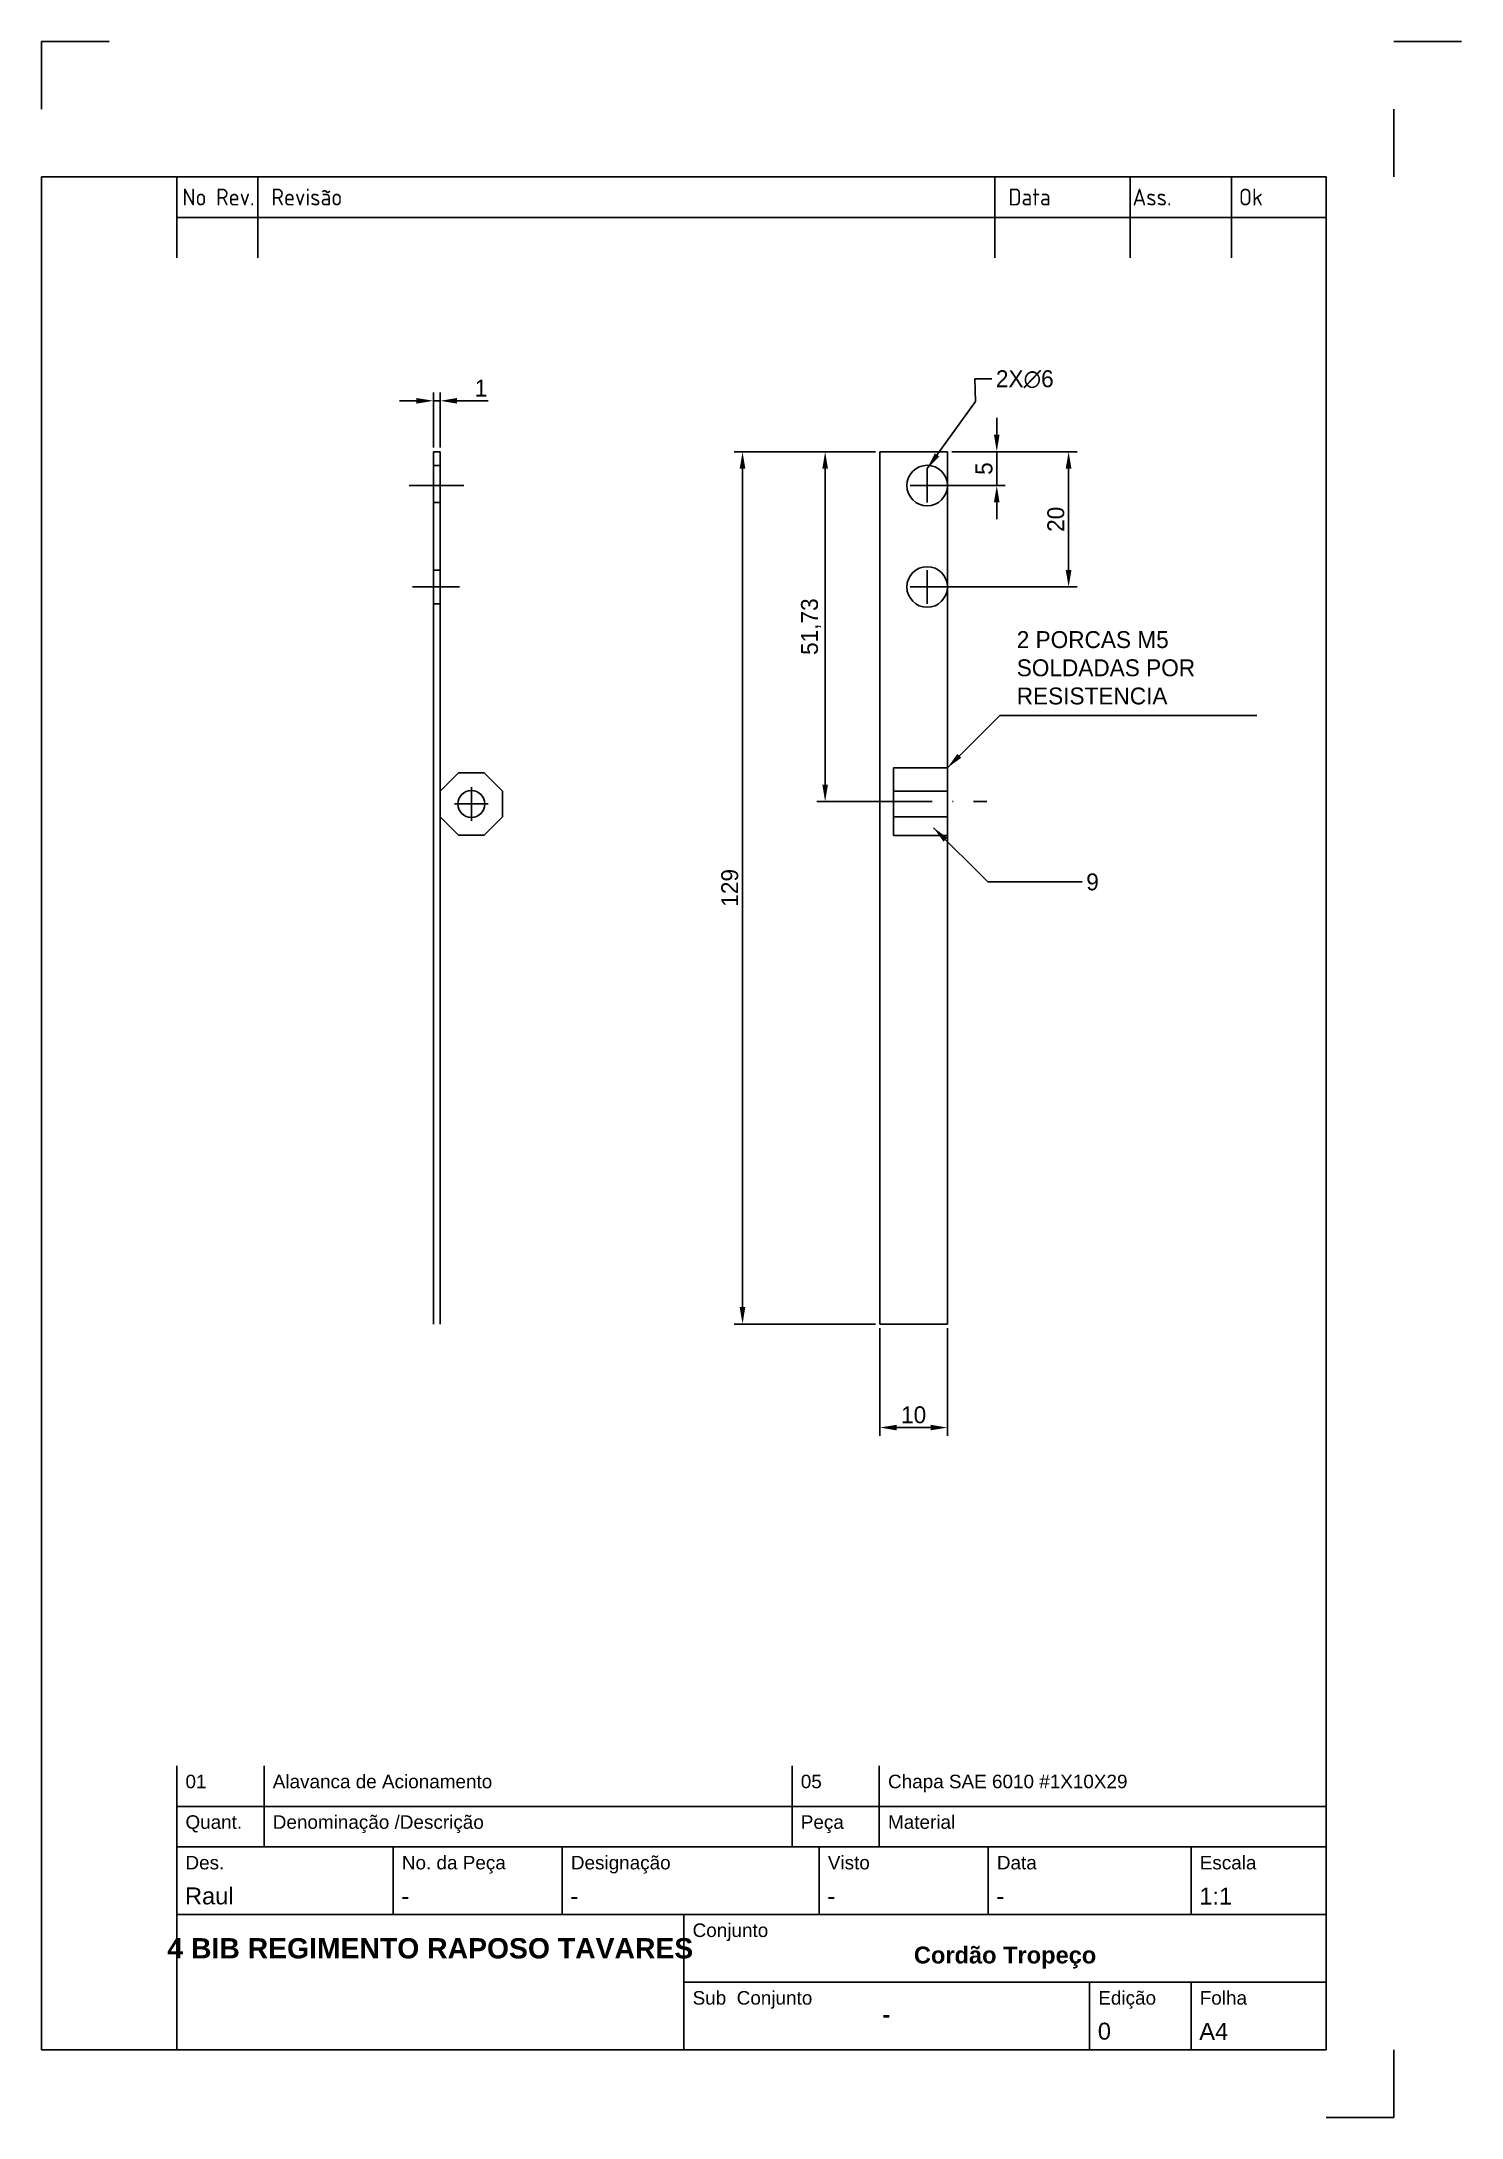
# Paper-space layout 'Peça5' of a CAD drawing. Header units: millimetres. Extents: x 0 to 210, y -10 to 297.
# The model-space entities are those that its viewports show. They can reach past a viewport. Long polylines and large blocks are cut down to what shows.
import ezdxf
from ezdxf.enums import TextEntityAlignment as Align

# ---------------------------------------------------------------- set-up
doc = ezdxf.new("R2010")
doc.units = ezdxf.units.MM
doc.linetypes.add('ACAD_ISO10W100', pattern=[18, 12, -3, 0, -3])
for name, color, linetype in [('Contorno', 7, 'Continuous'), ('Cotas', 1, 'Continuous'), ('FRAME 050', 6, 'Continuous'), ('FRAME 200', 8, 'Continuous'), ('Linhas_de_Centro', 5, 'ACAD_ISO10W100'), ('Texto', 7, 'Continuous')]:
    doc.layers.add(name, color=color, linetype=linetype)
doc.layers.get('FRAME 050').off()
doc.styles.add('ISO Proportional', font='isocp')
doc.styles.add('texto2', font='ARIAL.TTF', dxfattribs={"height": 2})
doc.styles.add('Texto2.5', font='ARIAL.TTF', dxfattribs={"height": 2.5})
doc.dimstyles.new('ISO-25', dxfattribs={"dimtxt": 2.5, "dimasz": 2.5, "dimexe": 1.25, "dimexo": 0.625, "dimtad": 1, "dimtxsty": 'Standard', "dimcen": 2.5, "dimadec": 0, "dimazin": 0, "dimtfac": 1, "dimtmove": 0, "dimatfit": 3, "dimfxl": 0, "dimarcsym": 0})

# ---------------------------------------------------------------- blocks, each defined once
blk = doc.blocks.new('*D39')
at = {"layer": 'Cotas', "color": 0, "lineweight": -2}
for p, q in [((-1653.1, 150.1), (-1653.1, 152.6)), ((-1659.77, 147.6), (-1651.85, 147.6)), ((-1653.1, 147.6), (-1653.1, 142.6)), ((-1662.77, 142.6), (-1651.85, 142.6)), ((-1653.1, 140.1), (-1653.1, 137.6))]:
    blk.add_line(p, q, dxfattribs=at)
at = {"layer": 'Cotas', "color": 0}
for points in [[(-1653.52, 150.1), (-1652.69, 150.1), (-1653.1, 147.6)], [(-1653.52, 140.1), (-1652.69, 140.1), (-1653.1, 142.6)]]:
    blk.add_solid(points, dxfattribs=at)
at = {"layer": 'Defpoints', "color": 0}
for p in [(-1660.4, 147.6), (-1663.4, 142.6), (-1653.1, 142.6)]:
    blk.add_point(p, dxfattribs=at)
at = {"layer": 'Cotas', "color": 0, "insert": (-1654.98, 145.1), "char_height": 2.5, "attachment_point": 5, "rotation": 90}
blk.add_mtext('5', dxfattribs=at)
blk = doc.blocks.new('*D40')
at = {"layer": 'Cotas', "color": 0, "lineweight": -2}
for p, q in [((-1659.77, 147.6), (-1641.23, 147.6)), ((-1642.48, 145.1), (-1642.48, 130.1)), ((-1662.77, 127.6), (-1641.23, 127.6))]:
    blk.add_line(p, q, dxfattribs=at)
at = {"layer": 'Cotas', "color": 0}
for points in [[(-1642.9, 145.1), (-1642.06, 145.1), (-1642.48, 147.6)], [(-1642.9, 130.1), (-1642.06, 130.1), (-1642.48, 127.6)]]:
    blk.add_solid(points, dxfattribs=at)
at = {"layer": 'Defpoints', "color": 0}
for p in [(-1660.4, 147.6), (-1663.4, 127.6), (-1642.48, 127.6)]:
    blk.add_point(p, dxfattribs=at)
at = {"layer": 'Cotas', "color": 0, "insert": (-1644.36, 137.6), "char_height": 2.5, "attachment_point": 5, "rotation": 90}
blk.add_mtext('20', dxfattribs=at)
blk = doc.blocks.new('*D41')
at = {"layer": 'Cotas', "color": 0, "lineweight": -2}
for p, q in [((-1671.02, 147.6), (-1679.73, 147.6)), ((-1678.48, 145.1), (-1678.48, 98.36)), ((-1671.02, 95.86), (-1679.73, 95.86))]:
    blk.add_line(p, q, dxfattribs=at)
at = {"layer": 'Cotas', "color": 0}
for points in [[(-1678.9, 145.1), (-1678.07, 145.1), (-1678.48, 147.6)], [(-1678.9, 98.36), (-1678.07, 98.36), (-1678.48, 95.86)]]:
    blk.add_solid(points, dxfattribs=at)
at = {"layer": 'Defpoints', "color": 0}
for p in [(-1670.4, 147.6), (-1678.48, 95.86), (-1670.4, 95.86)]:
    blk.add_point(p, dxfattribs=at)
at = {"layer": 'Cotas', "color": 0, "insert": (-1680.57, 121.73), "char_height": 2.5, "attachment_point": 5, "rotation": 90}
blk.add_mtext('51,73', dxfattribs=at)
blk = doc.blocks.new('*D42')
at = {"layer": 'Cotas', "color": 0, "lineweight": -2}
for p, q in [((-1671.65, 147.6), (-1691.95, 147.6)), ((-1690.7, 145.1), (-1690.7, 21.1)), ((-1671.02, 18.6), (-1691.95, 18.6))]:
    blk.add_line(p, q, dxfattribs=at)
at = {"layer": 'Cotas', "color": 0}
for points in [[(-1691.12, 145.1), (-1690.29, 145.1), (-1690.7, 147.6)], [(-1691.12, 21.1), (-1690.29, 21.1), (-1690.7, 18.6)]]:
    blk.add_solid(points, dxfattribs=at)
at = {"layer": 'Defpoints', "color": 0}
for p in [(-1671.02, 147.6), (-1690.7, 18.6), (-1670.4, 18.6)]:
    blk.add_point(p, dxfattribs=at)
at = {"layer": 'Cotas', "color": 0, "insert": (-1692.58, 83.1), "char_height": 2.5, "attachment_point": 5, "rotation": 90}
blk.add_mtext('129', dxfattribs=at)
blk = doc.blocks.new('*D43')
at = {"layer": 'Cotas', "color": 0, "lineweight": -2}
for p, q in [((-1670.4, 17.97), (-1670.4, 2.04)), ((-1660.4, 17.97), (-1660.4, 2.04)), ((-1667.9, 3.29), (-1662.9, 3.29))]:
    blk.add_line(p, q, dxfattribs=at)
at = {"layer": 'Cotas', "color": 0}
for points in [[(-1667.9, 3.7), (-1667.9, 2.87), (-1670.4, 3.29)], [(-1662.9, 3.7), (-1662.9, 2.87), (-1660.4, 3.29)]]:
    blk.add_solid(points, dxfattribs=at)
at = {"layer": 'Defpoints', "color": 0}
for p in [(-1670.4, 18.6), (-1660.4, 18.6), (-1660.4, 3.29)]:
    blk.add_point(p, dxfattribs=at)
at = {"layer": 'Cotas', "color": 0, "insert": (-1665.4, 5.16), "char_height": 2.5, "attachment_point": 5}
blk.add_mtext('10', dxfattribs=at)
blk = doc.blocks.new('*D44')
at = {"layer": 'Cotas', "color": 0, "lineweight": -2}
for p, q in [((-1738.92, 155.13), (-1741.42, 155.13)), ((-1736.42, 148.22), (-1736.42, 156.38)), ((-1736.42, 155.13), (-1735.42, 155.13)), ((-1735.42, 148.22), (-1735.42, 156.38)), ((-1732.92, 155.13), (-1728.34, 155.13))]:
    blk.add_line(p, q, dxfattribs=at)
at = {"layer": 'Cotas', "color": 0}
for points in [[(-1738.92, 155.54), (-1738.92, 154.71), (-1736.42, 155.13)], [(-1732.92, 155.54), (-1732.92, 154.71), (-1735.42, 155.13)]]:
    blk.add_solid(points, dxfattribs=at)
at = {"layer": 'Defpoints', "color": 0}
for p in [(-1735.42, 155.13), (-1736.42, 147.6), (-1735.42, 147.6)]:
    blk.add_point(p, dxfattribs=at)
at = {"layer": 'Cotas', "color": 0, "insert": (-1729.38, 157), "char_height": 2.5, "attachment_point": 5}
blk.add_mtext('1', dxfattribs=at)

msp = doc.modelspace()

# ---------------------------------------------------------------- linework, layer by layer
at = {"layer": 'Contorno'}
for p, q in [((-1735.42, 147.596), (-1736.42, 147.596)), ((-1736.42, 147.596), (-1736.42, 137.596)), ((-1735.42, 147.596), (-1735.42, 132.46)), ((-1670.396, 147.596), (-1670.396, 18.596)), ((-1660.396, 147.596), (-1670.396, 147.596)), ((-1660.396, 18.596), (-1660.396, 147.596)), ((-1660.396, 147.596), (-1660.396, 142.596)), ((-1735.42, 145.576), (-1736.42, 145.576)), ((-1660.396, 142.596), (-1660.396, 127.596)), ((-1735.42, 140.096), (-1736.42, 140.096)), ((-1736.42, 18.596), (-1736.42, 137.596)), ((-1735.42, 18.596), (-1735.42, 132.46)), ((-1735.42, 130.096), (-1736.42, 130.096)), ((-1735.42, 130.096), (-1735.42, 130.096)), ((-1735.42, 125.096), (-1736.42, 125.096)), ((-1732.714, 100.128), (-1735.42, 97.422)), ((-1732.714, 100.128), (-1728.887, 100.128)), ((-1726.182, 97.422), (-1728.887, 100.128)), ((-1660.396, 100.863), (-1668.396, 100.863)), ((-1668.396, 100.863), (-1668.396, 90.863)), ((-1660.396, 95.863), (-1660.396, 100.863)), ((-1660.396, 95.863), (-1660.396, 100.863)), ((-1735.42, 97.422), (-1735.42, 93.596)), ((-1726.182, 93.596), (-1726.182, 97.422)), ((-1668.396, 97.422), (-1660.396, 97.422)), ((-1660.396, 97.422), (-1660.396, 97.422)), ((-1735.42, 93.596), (-1735.42, 18.596)), ((-1735.42, 93.596), (-1732.714, 90.89)), ((-1728.887, 90.89), (-1726.182, 93.596)), ((-1668.396, 93.596), (-1660.396, 93.596)), ((-1732.714, 90.89), (-1728.887, 90.89)), ((-1668.396, 90.863), (-1660.396, 90.863)), ((-1670.396, 18.596), (-1660.396, 18.596))]:
    msp.add_line(p, q, dxfattribs=at)
for centre, radius in [((-1663.396, 142.596), 3), ((-1663.396, 127.596), 3), ((-1730.801, 95.509), 2)]:
    msp.add_circle(centre, radius, dxfattribs=at)
at = {"layer": 'Linhas_de_Centro'}
for p, q in [((-1663.396, 140.096), (-1663.396, 145.096)), ((-1731.926, 142.596), (-1739.985, 142.596)), ((-1665.896, 142.596), (-1660.896, 142.596)), ((-1663.396, 125.096), (-1663.396, 130.096)), ((-1732.558, 127.596), (-1739.511, 127.596)), ((-1665.896, 127.596), (-1660.896, 127.596)), ((-1733.301, 95.509), (-1728.301, 95.509)), ((-1730.801, 93.009), (-1730.801, 98.009)), ((-1674.648, 95.863), (-1654.58, 95.863))]:
    msp.add_line(p, q, dxfattribs=at)

# ---------------------------------------------------------------- texts
at = {"layer": 'Cotas', "insert": (-1653.229, 159.642), "char_height": 2.5, "attachment_point": 1}
msp.add_mtext('2X{\\Fgdt.shx;n}6', dxfattribs=at)
at = {"layer": 'Cotas', "char_height": 2.5, "attachment_point": 1}
for s, insert, width in [('2 PORCAS M5 SOLDADAS POR RESISTENCIA', (-1650.15, 121.062), 35.4906), ('9', (-1639.869, 85.234), 0.6514)]:
    msp.add_mtext(s, dxfattribs=dict(at, insert=insert, width=width))

# ---------------------------------------------------------------- dimensions: what is measured, and where the dimension line sits
at = {"layer": 'Cotas'}
for base, p1, p2, picture, middle in [((-1735.42, 155.126), (-1736.42, 147.596), (-1735.42, 147.596), '*D44', (-1729.379, 157.001)), ((-1660.396, 3.286), (-1670.396, 18.596), (-1660.396, 18.596), '*D43', (-1665.396, 5.161))]:
    dim = msp.add_linear_dim(base=base, p1=p1, p2=p2, dimstyle='ISO-25', dxfattribs=at)
    dim.commit()
    dim.dimension.update_dxf_attribs({"geometry": picture, "text_midpoint": middle})
for base, p1, p2, picture, middle in [((-1653.105, 142.596), (-1660.396, 147.596), (-1663.396, 142.596), '*D39', (-1654.98, 145.096)), ((-1690.703, 18.596), (-1671.021, 147.596), (-1670.396, 18.596), '*D42', (-1692.578, 83.096)), ((-1678.484, 95.863), (-1670.396, 147.596), (-1670.396, 95.863), '*D41', (-1680.568, 121.729)), ((-1642.48, 127.596), (-1660.396, 147.596), (-1663.396, 127.596), '*D40', (-1644.355, 137.596))]:
    dim = msp.add_linear_dim(base=base, p1=p1, p2=p2, angle=90, dimstyle='ISO-25', dxfattribs=at)
    dim.commit()
    dim.dimension.update_dxf_attribs({"geometry": picture, "text_midpoint": middle})

# ---------------------------------------------------------------- leaders
at = {"layer": 'Cotas', "annotation_type": 0, "has_hookline": 1, "hookline_direction": 0}
for points, text_width in [([(-1663.396, 145.096), (-1656.245, 155.046), (-1656.354, 158.392), (-1653.854, 158.392)], 9.524), ([(-1662.455, 91.991), (-1654.448, 83.984), (-1640.494, 83.984)], 1.667)]:
    msp.add_leader(points, dimstyle='ISO-25', override={"dimgap": 0.625, "dimtad": 0}, dxfattribs=dict(at, text_width=text_width))
at = {"layer": 'Cotas'}
msp.add_leader([(-1660.396, 100.863), (-1652.66, 108.599), (-1614.659, 108.599)], dimstyle='ISO-25', override={"dimgap": 0.625, "dimtad": 0}, dxfattribs=at)

psp = doc.layouts.new('Peça5')

# ---------------------------------------------------------------- linework, layer by layer
at = {"layer": 'Contorno'}
for p, q in [((0, 277), (0, 0)), ((190, 277), (0, 277)), ((20, 271), (20, 277)), ((32, 271), (32, 277)), ((141, 271), (141, 277)), ((161, 271), (161, 277)), ((176, 271), (176, 277)), ((190, 0), (190, 277)), ((20, 271), (190, 271)), ((20, 265), (20, 271)), ((32, 265), (32, 271)), ((141, 265), (141, 271)), ((161, 265), (161, 271)), ((176, 265), (176, 271)), ((20, 36), (20, 42)), ((32.91, 42), (32.91, 36)), ((111, 42), (111, 36)), ((123.9, 42), (123.9, 36)), ((20, 36), (190, 36)), ((20, 30), (20, 36)), ((20, 36), (20, 30)), ((20, 36), (20, 30)), ((20, 30), (20, 36)), ((20, 36), (190, 36)), ((32.91, 36), (32.91, 30)), ((111, 36), (111, 30)), ((123.9, 36), (123.9, 30)), ((190, 36), (190, 30)), ((190, 30), (190, 36)), ((20, 30), (190, 30)), ((20, 0), (20, 30)), ((52, 20), (52, 30)), ((77, 20), (77, 30)), ((115, 20), (115, 30)), ((140, 20), (140, 30)), ((170, 20), (170, 30)), ((20, 20), (190, 20)), ((95, 0), (95, 20)), ((95, 10), (190, 10)), ((155, 0), (155, 10)), ((170, 0), (170, 10)), ((0, 0), (190, 0)), ((190, 0), (136.29, 0))]:
    psp.add_line(p, q, dxfattribs=at)
at = {"layer": 'FRAME 200'}
for p, q in [((0, 297), (0, 287)), ((10, 297), (0, 297)), ((210, 297), (200, 297)), ((200, 277), (200, 287)), ((0, 0), (0, 10)), ((0, 0), (10, 0)), ((200, -10), (200, 0)), ((200, -10), (190, -10))]:
    psp.add_line(p, q, dxfattribs=at)
at = {"layer": 'Texto'}
psp.add_line((155, 5), (155, 5), dxfattribs=at)

# ---------------------------------------------------------------- texts
at = {"layer": 'Texto', "style": 'ISO Proportional'}
for s, p in [('No Rev.', (20.84, 274)), ('Revisão', (34, 274)), ('Data', (143, 274)), ('Ass.', (161.36, 274)), ('Ok', (177.08, 274))]:
    psp.add_text(s, height=2.5, dxfattribs=at).set_placement(p, align=Align.MIDDLE_LEFT)
at = {"layer": 'Texto'}
for s, insert, char_height, width, attachment_point, style in [('01', (21.29, 40.69), 2, 30.3514, 1, 'texto2'), ('Alavanca de Acionamento', (34.2, 40.69), 2, 71.2648, 1, 'texto2'), ('05', (112.29, 40.69), 2, 11.6189, 1, 'texto2'), ('Chapa SAE 6010 #1X10X29', (125.19, 40.69), 2, 64.8115, 1, 'texto2'), ('Quant.', (21.29, 34.69), 2, 30.3514, 1, 'texto2'), ('Denominação /Descrição', (34.2, 34.69), 2, 71.2648, 1, 'texto2'), ('Peça', (112.29, 34.69), 2, 11.6189, 1, 'texto2'), ('Material', (125.19, 34.69), 2, 11.6189, 1, 'texto2'), ('Des.', (21.29, 28.69), 2, 30.3514, 1, 'texto2'), ('No. da Peça', (53.29, 28.69), 2, 30.3514, 1, 'texto2'), ('Designação', (78.29, 28.69), 2, 30.3514, 1, 'texto2'), ('Visto', (116.29, 28.69), 2, 30.3514, 1, 'texto2'), ('Data', (141.29, 28.69), 2, 11.6189, 1, 'texto2'), ('Escala', (171.29, 28.69), 2, 11.6189, 1, 'texto2'), ('Raul', (21.22, 21.48), 2.5, 35.3309, 7, 'Texto2.5'), ('-', (53.22, 21.48), 2.5, 35.3309, 7, 'Texto2.5'), ('-', (78.22, 21.48), 2.5, 35.3309, 7, 'Texto2.5'), ('-', (116.22, 21.48), 2.5, 35.3309, 7, 'Texto2.5'), ('-', (141.22, 21.48), 2.5, 35.3309, 7, 'Texto2.5'), ('1:1', (171.22, 21.48), 2.5, 35.3309, 7, 'Texto2.5'), ('Conjunto', (96.29, 18.69), 2, 30.3514, 1, 'texto2'), ('{\\fArial|b1|i0|c0|p34;4 BIB REGIMENTO RAPOSO TAVARES}', (57.5, 15), 3, 75, 5, 'Texto2.5'), ('{\\fArial|b1|i0|c0|p34;Cordão Tropeço}', (142.5, 13.65), 2.5, 95, 5, 'Texto2.5'), ('Sub  Conjunto', (96.29, 8.69), 2, 30.3514, 1, 'texto2'), ('Edição', (156.29, 8.69), 2, 11.6189, 1, 'texto2'), ('Folha', (171.29, 8.69), 2, 11.6189, 1, 'texto2'), ('{\\fArial|b1|i0|c0|p34;-}', (124.95, 5.27), 2.5, 95, 5, 'Texto2.5'), ('0', (156.22, 1.48), 2.5, 35.3309, 7, 'Texto2.5'), ('A4', (171.22, 1.48), 2.5, 35.3309, 7, 'Texto2.5')]:
    psp.add_mtext(s, dxfattribs=dict(at, insert=insert, char_height=char_height, width=width, attachment_point=attachment_point, style=style))

# ---------------------------------------------------------------- viewports
at = {"layer": 'FRAME 050'}
psp.add_viewport(center=(107.5, 174.1), size=(158.81, 176.039), view_center_point=(-1686.875, 85.36), view_height=176.0394, dxfattribs=at)

doc.saveas('drawing.dxf')
